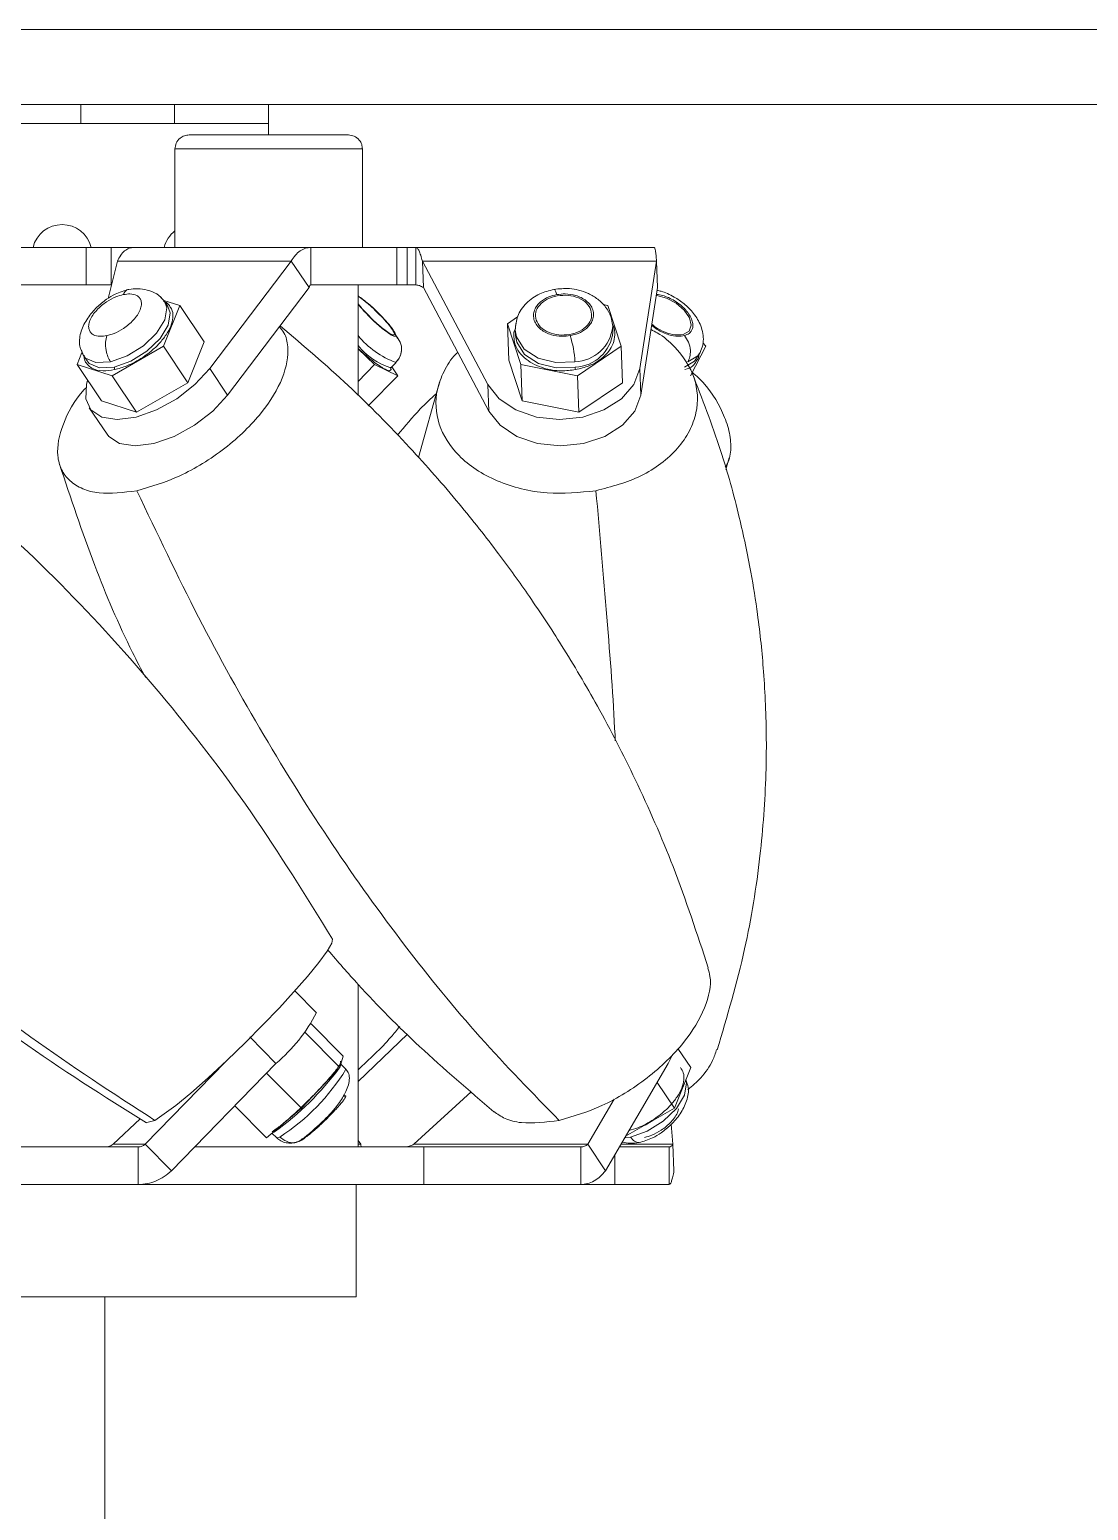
# Model space of a CAD drawing. Header units: millimetres. Extents: x -529 to 1738, y -425 to 849.
# Drawn here: x 155.2 to 183.43, y 768.05 to 807.54 of the extents above; entities that cross this region are included whole.
import ezdxf

# ---------------------------------------------------------------- set-up
doc = ezdxf.new("R2010")
doc.units = ezdxf.units.MM

msp = doc.modelspace()

# ---------------------------------------------------------------- linework, layer by layer
at = {"color": 7, "linetype": 'Continuous', "lineweight": 15}
for p, q in [((289.065, 807.541), (129.065, 807.541)), ((289.065, 805.541), (129.065, 805.541)), ((156.565, 805.041), (156.565, 805.541)), ((159.065, 805.541), (159.065, 805.041)), ((161.565, 805.041), (161.565, 805.541)), ((154.065, 805.041), (156.565, 805.041)), ((156.565, 805.041), (159.065, 805.041)), ((159.065, 805.041), (161.565, 805.041)), ((161.565, 805.041), (161.565, 804.732)), ((159.073, 804.357), (159.073, 801.732)), ((159.073, 804.357), (164.073, 804.357)), ((164.073, 801.732), (164.073, 804.357)), ((152.062, 801.732), (156.702, 801.732)), ((156.702, 801.732), (156.702, 800.732)), ((156.702, 801.732), (157.372, 801.732)), ((157.372, 801.732), (157.372, 800.732)), ((157.372, 801.732), (157.978, 801.732)), ((157.976, 801.732), (162.698, 801.732)), ((162.698, 801.732), (162.698, 800.732)), ((162.698, 801.732), (164.987, 801.732)), ((164.987, 800.732), (164.987, 801.732)), ((165.262, 801.732), (164.987, 801.732)), ((165.262, 801.732), (165.262, 800.732)), ((165.262, 801.732), (165.498, 801.732)), ((165.498, 801.732), (171.859, 801.732)), ((165.498, 801.732), (165.498, 800.732)), ((157.537, 801.366), (157.289, 800.371)), ((162.174, 801.366), (157.537, 801.366)), ((160, 798.503), (162.174, 801.366)), ((162.174, 801.366), (162.649, 800.659)), ((171.919, 801.366), (165.672, 801.366)), ((165.672, 801.366), (167.417, 798.075)), ((165.699, 800.659), (165.672, 801.366)), ((171.471, 798.503), (171.919, 801.366)), ((171.919, 801.366), (171.946, 800.659)), ((152.062, 800.732), (156.702, 800.732)), ((156.702, 800.732), (157.372, 800.732)), ((160.474, 797.796), (162.649, 800.659)), ((162.698, 800.732), (164.987, 800.732)), ((163.957, 797.783), (163.957, 800.732)), ((165.262, 800.732), (164.987, 800.732)), ((165.262, 800.732), (165.498, 800.732)), ((165.699, 800.659), (167.443, 797.368)), ((171.497, 797.796), (171.946, 800.659)), ((159.199, 800.182), (158.764, 799.095)), ((158.777, 800.319), (159.199, 800.182)), ((158.887, 800.156), (158.793, 800.297)), ((159.85, 799.212), (159.199, 800.182)), ((170.493, 800.207), (170.618, 800.182)), ((170.618, 800.182), (170.973, 799.095)), ((167.939, 799.697), (168.212, 799.883)), ((165.01, 799.31), (164.956, 799.404)), ((168.294, 798.61), (167.939, 799.697)), ((167.974, 798.728), (167.939, 799.697)), ((168.15, 799.525), (168.155, 799.384)), ((170.748, 799.621), (170.747, 799.643)), ((170.754, 799.48), (170.748, 799.621)), ((156.463, 798.61), (156.592, 798.931)), ((156.573, 799.007), (156.633, 798.849)), ((158.764, 799.095), (157.396, 798.309)), ((159.414, 798.125), (158.764, 799.095)), ((159.85, 799.212), (159.414, 798.125)), ((164.397, 798.61), (163.957, 799.028)), ((170.973, 799.095), (169.811, 798.309)), ((171.009, 798.125), (170.973, 799.095)), ((173.232, 799.095), (172.819, 798.309)), ((173.151, 799.184), (173.232, 799.095)), ((157.396, 798.309), (156.463, 798.61)), ((157.114, 797.641), (156.463, 798.61)), ((156.633, 798.849), (156.728, 798.707)), ((163.957, 798.16), (164.397, 798.61)), ((165.013, 798.309), (164.397, 798.61)), ((164.824, 798.535), (164.841, 798.472)), ((164.831, 798.523), (164.969, 798.664)), ((164.853, 798.546), (165.013, 798.309)), ((168.33, 797.641), (167.974, 798.728)), ((169.811, 798.309), (168.294, 798.61)), ((168.33, 797.641), (168.294, 798.61)), ((172.933, 798.701), (172.969, 798.751)), ((172.969, 798.751), (173.056, 798.893)), ((156.744, 798.191), (156.715, 798.075)), ((158.046, 797.339), (157.396, 798.309)), ((160, 798.503), (160.474, 797.796)), ((164.229, 797.508), (165.013, 798.309)), ((164.841, 798.472), (164.821, 798.46)), ((164.826, 798.512), (164.829, 798.521)), ((166.129, 798.139), (165.568, 796.126)), ((169.847, 797.339), (169.811, 798.309)), ((171.471, 798.503), (171.497, 797.796)), ((159.414, 798.125), (158.046, 797.339)), ((167.443, 797.368), (167.417, 798.075)), ((171.009, 798.125), (169.847, 797.339)), ((156.788, 797.458), (157.262, 796.751)), ((158.046, 797.339), (157.114, 797.641)), ((169.847, 797.339), (168.33, 797.641)), ((173.765, 795.813), (173.858, 796.117)), ((163.957, 777.741), (163.957, 782.078)), ((162.849, 781.323), (162.269, 781.908)), ((163.469, 779.86), (162.53, 780.808)), ((162.702, 781.026), (163.558, 780.161)), ((161.768, 779.97), (161.068, 780.677)), ((163.957, 779.484), (165.273, 780.75)), ((172.828, 779.86), (172.488, 780.367)), ((160.423, 780.015), (158.279, 777.814)), ((161.768, 779.97), (158.979, 777.107)), ((163.469, 779.86), (163.558, 780.161)), ((172.224, 779.97), (170.558, 777.107)), ((172.33, 780.179), (172.224, 779.97)), ((161.517, 779.712), (162.447, 778.773)), ((162.447, 778.773), (163.469, 779.86)), ((163.634, 779.812), (163.496, 779.951)), ((172.393, 778.773), (172.828, 779.86)), ((165.447, 777.814), (166.973, 779.212)), ((166.926, 779.169), (166.959, 779.224)), ((171.929, 779.463), (172.393, 778.773)), ((160.667, 778.84), (161.513, 777.987)), ((170.786, 779.02), (170.084, 777.814)), ((157.421, 777.814), (158.145, 778.492)), ((158.541, 778.45), (158.325, 778.397)), ((161.513, 777.987), (162.447, 778.773)), ((171.093, 778.026), (172.393, 778.773)), ((171.82, 778.444), (171.615, 778.326)), ((161.66, 778.111), (161.787, 777.982)), ((161.733, 778.148), (161.672, 778.121)), ((172.311, 778.347), (172.355, 777.814)), ((158.091, 777.741), (153.137, 777.741)), ((158.279, 777.814), (157.421, 777.814)), ((158.091, 776.741), (158.091, 777.741)), ((158.979, 777.107), (158.279, 777.814)), ((165.715, 777.741), (159.597, 777.741)), ((163.957, 777.915), (164.028, 777.814)), ((170.084, 777.814), (165.447, 777.814)), ((165.715, 776.741), (165.715, 777.741)), ((169.897, 777.741), (165.715, 777.741)), ((169.897, 776.741), (169.897, 777.741)), ((170.558, 777.107), (170.084, 777.814)), ((172.255, 777.741), (170.927, 777.741)), ((172.255, 776.741), (172.255, 777.741)), ((172.381, 777.107), (172.355, 777.814)), ((170.802, 776.741), (170.802, 777.525)), ((158.091, 776.741), (153.137, 776.741)), ((165.715, 776.741), (158.091, 776.741)), ((163.907, 773.741), (163.907, 776.741)), ((169.897, 776.741), (165.715, 776.741)), ((170.802, 776.741), (169.897, 776.741)), ((172.255, 776.741), (170.802, 776.741)), ((163.907, 773.741), (137.155, 773.741)), ((157.207, 766.041), (157.207, 773.741))]:
    msp.add_line(p, q, dxfattribs=at)
at = {"color": 8, "linetype": 'Continuous', "lineweight": 15}
for p, q in [((161.733, 778.148), (161.717, 778.159)), ((161.873, 778.007), (161.787, 777.982)), ((171.222, 778.007), (171.068, 777.983)), ((164.028, 777.814), (163.957, 777.814)), ((172.355, 777.814), (170.97, 777.814))]:
    msp.add_line(p, q, dxfattribs=at)
at = {"color": 8, "linetype": 'Continuous', "lineweight": 15, "flags": 128}
for points in [[(157.356, 798.683), (157.8, 798.838), (158.23, 799.105), (158.581, 799.444), (158.8, 799.802), (158.854, 800.125), (158.793, 800.297)], [(157.451, 798.541), (157.894, 798.697), (158.325, 798.964), (158.676, 799.303), (158.895, 799.661), (158.949, 799.984), (158.887, 800.156)], [(171.913, 800.453), (171.925, 800.453), (172.186, 800.383), (172.443, 800.246), (172.657, 800.059), (172.799, 799.852), (172.84, 799.657), (172.783, 799.501), (172.628, 799.413), (172.628, 799.413)], [(168.15, 799.525), (168.183, 799.344), (168.39, 799.021), (168.759, 798.781), (169.233, 798.663), (169.74, 798.683)], [(168.155, 799.384), (168.188, 799.202), (168.396, 798.879), (168.765, 798.64), (169.239, 798.521), (169.745, 798.541)], [(156.633, 798.849), (156.692, 798.781), (156.967, 798.663), (157.356, 798.683)], [(156.728, 798.707), (156.786, 798.64), (157.062, 798.521), (157.451, 798.541)], [(172.663, 798.541), (172.929, 798.697), (172.933, 798.701)], [(172.75, 798.683), (173.016, 798.838), (173.056, 798.893)], [(172.699, 779.539), (172.72, 779.45), (172.666, 779.126), (172.447, 778.768), (172.095, 778.43), (171.665, 778.162), (171.222, 778.007)]]:
    msp.add_lwpolyline(points, dxfattribs=at)
at = {"color": 7, "linetype": 'Continuous', "lineweight": 15, "flags": 128}
for points in [[(158.793, 800.297), (158.734, 800.364), (158.698, 800.394)], [(168.174, 799.724), (168.168, 799.702), (168.15, 799.525)], [(156.715, 798.075), (156.694, 797.696), (156.834, 797.398), (157.123, 797.208), (157.536, 797.143), (158.036, 797.208), (158.58, 797.398), (159.119, 797.695), (159.607, 798.075), (160, 798.503)], [(167.417, 798.075), (167.717, 797.696), (168.164, 797.398), (168.718, 797.208), (169.33, 797.143), (169.947, 797.208), (170.515, 797.398), (170.984, 797.695), (171.312, 798.075), (171.471, 798.503)], [(160.474, 797.796), (160.081, 797.368), (159.593, 796.988), (159.054, 796.691), (158.51, 796.501), (158.01, 796.436), (157.598, 796.501), (157.309, 796.691), (157.262, 796.751)], [(171.497, 797.796), (171.338, 797.368), (171.01, 796.988), (170.541, 796.691), (169.973, 796.501), (169.356, 796.436), (168.744, 796.501), (168.19, 796.691), (167.743, 796.988), (167.443, 797.368)], [(163.271, 783.285), (163.271, 783.285), (163.255, 783.173), (163.134, 782.962), (162.914, 782.659), (162.612, 782.289), (161.86, 781.453), (160.958, 780.531), (160.456, 780.046), (159.958, 779.584), (159.494, 779.176), (159.094, 778.844), (158.541, 778.45), (158.541, 778.45)], [(163.496, 779.951), (163.497, 779.949), (163.475, 779.879)]]:
    msp.add_lwpolyline(points, dxfattribs=at)
at = {"color": 7, "linetype": 'Continuous', "lineweight": 15}
for centre, radius, start, end in [((156.065, 801.541), 0.8, 13.8143, 166.1857), ((159.565, 801.541), 0.8, 127.8786, 166.1857), ((166.783, 798.511), 2.962, 3.3236, 17.0329), ((158.973, 783.312), 4.356, 309.9092, 332.8347), ((157.102, 784.57), 7.917, 305.7942, 323.338)]:
    msp.add_arc(centre, radius, start, end, dxfattribs=at)
at = {"color": 8, "linetype": 'Continuous', "lineweight": 15}
for centre, radius, start, end in [((165.765, 800.854), 2.33, 219.0927, 250.0321), ((169.709, 799.727), 1.044, 271.6931, 354.1876), ((169.715, 799.585), 1.044, 271.6931, 354.1876), ((165.347, 800.229), 1.782, 218.7481, 253.1795), ((158.682, 782.88), 5.825, 303.2218, 328.2261)]:
    msp.add_arc(centre, radius, start, end, dxfattribs=at)
at = {"color": 7, "linetype": 'Continuous', "lineweight": 15}
for points, knots in [([(159.073, 804.357), (159.08, 804.41), (159.094, 804.521), (159.195, 804.646), (159.321, 804.72), (159.407, 804.728), (159.448, 804.732)], [0, 0, 0, 0, 0.270261, 0.562429, 0.789736, 1, 1, 1, 1]), ([(163.698, 804.732), (163.682, 804.732), (163.644, 804.732), (163.356, 804.732), (162.973, 804.732), (162.574, 804.732), (162.097, 804.732), (161.573, 804.732), (161.05, 804.732), (160.573, 804.732), (160.174, 804.732), (159.791, 804.732), (159.503, 804.732), (159.465, 804.732), (159.448, 804.732)], [0, 0, 0, 0, 0.0903184, 0.2045632, 0.2714199, 0.3439362, 0.4207855, 0.5, 0.5792145, 0.6560638, 0.7285801, 0.7954368, 0.9096816, 1, 1, 1, 1]), ([(163.698, 804.732), (163.752, 804.725), (163.862, 804.711), (163.988, 804.61), (164.061, 804.484), (164.069, 804.398), (164.073, 804.357)], [0, 0, 0, 0, 0.270261, 0.562429, 0.789736, 1, 1, 1, 1]), ([(157.843, 800.612), (157.722, 800.577), (157.521, 800.519), (157.232, 800.345), (156.972, 800.132), (156.724, 799.839), (156.552, 799.491), (156.498, 799.132), (156.59, 798.94), (156.636, 798.845)], [0, 0, 0, 0, 0.153948, 0.255498, 0.376753, 0.517758, 0.6746, 0.838949, 1, 1, 1, 1]), ([(158.79, 800.301), (158.73, 800.369), (158.616, 800.498), (158.356, 800.601), (158.093, 800.642), (157.921, 800.621), (157.843, 800.612)], [0, 0, 0, 0, 0.306256, 0.575557, 0.805929, 1, 1, 1, 1]), ([(169.182, 800.613), (169.052, 800.579), (168.775, 800.508), (168.426, 800.257), (168.186, 799.919), (168.162, 799.654), (168.15, 799.529)], [0, 0, 0, 0, 0.230489, 0.492668, 0.760254, 1, 1, 1, 1]), ([(170.749, 799.617), (170.737, 799.71), (170.713, 799.896), (170.569, 800.148), (170.362, 800.356), (170.111, 800.506), (169.85, 800.596), (169.538, 800.651), (169.318, 800.627), (169.182, 800.613)], [0, 0, 0, 0, 0.145459, 0.293542, 0.438636, 0.575792, 0.701548, 0.814199, 1, 1, 1, 1]), ([(173.053, 798.888), (173.084, 798.949), (173.148, 799.072), (173.173, 799.28), (173.15, 799.488), (173.066, 799.738), (172.902, 799.995), (172.657, 800.236), (172.373, 800.425), (172.118, 800.552), (171.968, 800.578), (171.934, 800.584)], [0, 0, 0, 0, 0.099967, 0.200123, 0.297337, 0.388965, 0.548326, 0.673599, 0.80208, 0.955066, 1, 1, 1, 1]), ([(157.256, 799.379), (157.195, 799.37), (157.055, 799.349), (156.911, 799.387), (156.82, 799.458), (156.775, 799.543), (156.766, 799.654), (156.8, 799.784), (156.874, 799.923), (156.982, 800.059), (157.109, 800.18), (157.28, 800.306), (157.483, 800.417), (157.63, 800.457), (157.695, 800.474)], [0, 0, 0, 0, 0.090318, 0.204563, 0.27142, 0.343936, 0.420786, 0.5, 0.579214, 0.656064, 0.72858, 0.795437, 0.909682, 1, 1, 1, 1]), ([(157.695, 800.474), (157.757, 800.483), (157.896, 800.504), (158.04, 800.466), (158.131, 800.395), (158.176, 800.31), (158.185, 800.2), (158.152, 800.069), (158.077, 799.93), (157.97, 799.794), (157.842, 799.673), (157.672, 799.547), (157.468, 799.436), (157.321, 799.396), (157.256, 799.379)], [0, 0, 0, 0, 0.090318, 0.204563, 0.27142, 0.343936, 0.420786, 0.5, 0.579214, 0.656064, 0.72858, 0.795437, 0.909682, 1, 1, 1, 1]), ([(158.768, 800.287), (158.781, 800.285), (158.854, 800.269), (158.911, 800.215), (158.94, 800.157), (158.947, 800.143)], [0, 0, 0, 0, 0.137995, 0.799106, 1, 1, 1, 1]), ([(169.615, 799.379), (169.54, 799.37), (169.37, 799.349), (169.144, 799.387), (168.959, 799.458), (168.825, 799.543), (168.717, 799.654), (168.649, 799.784), (168.629, 799.923), (168.656, 800.059), (168.723, 800.18), (168.843, 800.306), (169.021, 800.417), (169.185, 800.457), (169.257, 800.474)], [0, 0, 0, 0, 0.090318, 0.204563, 0.27142, 0.343936, 0.420786, 0.5, 0.579214, 0.656064, 0.72858, 0.795437, 0.909682, 1, 1, 1, 1]), ([(168.706, 799.794), (168.693, 799.864), (168.669, 800.003), (168.788, 800.202), (168.986, 800.367), (169.174, 800.416), (169.268, 800.44)], [0, 0, 0, 0, 0.250007, 0.500001, 0.750007, 1, 1, 1, 1]), ([(169.257, 800.474), (169.332, 800.483), (169.502, 800.504), (169.729, 800.466), (169.913, 800.395), (170.048, 800.31), (170.156, 800.2), (170.224, 800.069), (170.244, 799.93), (170.216, 799.794), (170.149, 799.673), (170.029, 799.547), (169.851, 799.436), (169.688, 799.396), (169.615, 799.379)], [0, 0, 0, 0, 0.090318, 0.204563, 0.27142, 0.343936, 0.420786, 0.5, 0.579214, 0.656064, 0.72858, 0.795437, 0.909682, 1, 1, 1, 1]), ([(169.268, 800.44), (169.367, 800.451), (169.564, 800.472), (169.843, 800.393), (170.071, 800.256), (170.135, 800.125), (170.167, 800.059)], [0, 0, 0, 0, 0.250007, 0.500001, 0.750007, 1, 1, 1, 1]), ([(163.271, 783.286), (162.565, 784.429), (161.164, 786.7), (158.726, 789.858), (156.067, 792.791), (153.159, 795.479), (150.024, 797.947), (147.766, 799.371), (146.629, 800.088)], [0, 0, 0, 0, 0.168623, 0.334903, 0.5, 0.665097, 0.831378, 1, 1, 1, 1]), ([(164.408, 800.059), (164.479, 799.989), (164.621, 799.851), (164.794, 799.65), (164.911, 799.489), (164.939, 799.401), (164.892, 799.385), (164.76, 799.459), (164.577, 799.597), (164.434, 799.728), (164.362, 799.794)], [0, 0, 0, 0, 0.124939, 0.24999, 0.374878, 0.49999, 0.624878, 0.74999, 0.874939, 1, 1, 1, 1]), ([(170.167, 800.059), (170.179, 799.989), (170.204, 799.851), (170.085, 799.65), (169.885, 799.489), (169.608, 799.401), (169.307, 799.385), (169.03, 799.459), (168.801, 799.597), (168.737, 799.728), (168.706, 799.794)], [0, 0, 0, 0, 0.124939, 0.24999, 0.374878, 0.49999, 0.624878, 0.74999, 0.874939, 1, 1, 1, 1]), ([(157.256, 799.379), (157.241, 799.324), (157.209, 799.21), (157.227, 799), (157.28, 798.814), (157.332, 798.725), (157.356, 798.683)], [0, 0, 0, 0, 0.270261, 0.562429, 0.789736, 1, 1, 1, 1]), ([(158.058, 795.244), (158.438, 795.353), (159.022, 795.521), (159.82, 795.962), (160.411, 796.368), (160.943, 796.831), (161.518, 797.461), (162.005, 798.263), (162.122, 798.981), (162.026, 799.418), (161.902, 799.565), (161.858, 799.617)], [0, 0, 0, 0, 0.166323, 0.255857, 0.347292, 0.438726, 0.528261, 0.694584, 0.860907, 0.950441, 1, 1, 1, 1]), ([(173.298, 782.516), (173, 783.421), (172.44, 785.119), (171.419, 787.449), (170.409, 789.414), (169.452, 791.035), (168.564, 792.384), (167.657, 793.642), (166.6, 794.982), (165.27, 796.491), (163.691, 798.098), (162.499, 799.115), (161.891, 799.634)], [0, 0, 0, 0, 0.138314, 0.259631, 0.364782, 0.454281, 0.528406, 0.595521, 0.676426, 0.772363, 0.883772, 1, 1, 1, 1]), ([(164.963, 799.379), (165.008, 799.324), (165.102, 799.21), (165.129, 799), (165.083, 798.814), (165.012, 798.725), (164.978, 798.683)], [0, 0, 0, 0, 0.270261, 0.562429, 0.789736, 1, 1, 1, 1]), ([(168.114, 799.344), (168.111, 799.361), (168.099, 799.424), (168.12, 799.487), (168.135, 799.534)], [0, 0, 0, 0, 0.258415, 1, 1, 1, 1]), ([(170.301, 795.244), (170.718, 795.353), (171.36, 795.521), (172.054, 795.962), (172.497, 796.368), (172.813, 796.831), (173.041, 797.461), (173.004, 798.264), (172.535, 798.979), (172.072, 799.389), (171.827, 799.513), (171.771, 799.542)], [0, 0, 0, 0, 0.170166, 0.26177, 0.355317, 0.448865, 0.540469, 0.710635, 0.880801, 0.972405, 1, 1, 1, 1]), ([(170.736, 799.702), (170.749, 799.679), (170.803, 799.584), (170.804, 799.479), (170.805, 799.399)], [0, 0, 0, 0, 0.234895, 1, 1, 1, 1]), ([(172.659, 799.379), (172.699, 799.324), (172.782, 799.21), (172.827, 799), (172.814, 798.814), (172.771, 798.725), (172.75, 798.683)], [0, 0, 0, 0, 0.270261, 0.562429, 0.789736, 1, 1, 1, 1]), ([(164.956, 798.656), (164.996, 798.7), (165.077, 798.788), (165.102, 798.915), (165.115, 798.978)], [0, 0, 0, 0, 0.4964035, 1, 1, 1, 1]), ([(166.615, 798.931), (166.598, 798.916), (166.433, 798.766), (166.236, 798.429), (165.996, 797.805), (166.042, 797.002), (166.498, 796.278), (167.091, 795.796), (167.657, 795.493), (168.301, 795.283), (169.19, 795.128), (169.864, 795.198), (170.301, 795.244)], [0, 0, 0, 0, 0.009471, 0.096399, 0.181521, 0.339647, 0.497773, 0.582895, 0.669824, 0.756752, 0.841874, 1, 1, 1, 1]), ([(156.737, 798.609), (156.705, 798.653), (156.654, 798.722), (156.653, 798.819), (156.652, 798.855)], [0, 0, 0, 0, 0.629681, 1, 1, 1, 1]), ([(157.461, 798.472), (157.463, 798.477), (157.466, 798.489), (157.464, 798.51), (157.459, 798.528), (157.453, 798.537), (157.451, 798.541)], [0, 0, 0, 0, 0.270261, 0.562429, 0.789736, 1, 1, 1, 1]), ([(169.758, 798.472), (169.756, 798.477), (169.753, 798.489), (169.749, 798.51), (169.746, 798.528), (169.746, 798.537), (169.745, 798.541)], [0, 0, 0, 0, 0.270261, 0.562429, 0.789736, 1, 1, 1, 1]), ([(173.045, 798.876), (173.045, 798.849), (173.043, 798.779), (172.999, 798.731), (172.971, 798.701)], [0, 0, 0, 0, 0.375332, 1, 1, 1, 1]), ([(173.749, 795.873), (173.77, 795.904), (173.867, 796.046), (173.912, 796.372), (173.874, 796.831), (173.638, 797.458), (173.313, 798.023), (172.928, 798.35), (172.868, 798.401)], [0, 0, 0, 0, 0.052706, 0.237185, 0.421664, 0.60231, 0.937884, 1, 1, 1, 1]), ([(173.533, 780.331), (173.798, 781.22), (174.295, 782.889), (174.695, 785.389), (174.857, 787.576), (174.846, 789.222), (174.778, 790.38), (174.706, 791.182), (174.599, 792.067), (174.421, 793.194), (174.109, 794.662), (173.614, 796.456), (173.133, 797.698), (172.87, 798.378)], [0, 0, 0, 0, 0.1541367, 0.289643, 0.4073751, 0.5054703, 0.5524261, 0.5927918, 0.6344701, 0.6953237, 0.7762175, 0.8775384, 1, 1, 1, 1]), ([(156.717, 798.008), (156.696, 797.985), (156.398, 797.663), (156.037, 797), (155.898, 796.278), (156.03, 795.796), (156.255, 795.493), (156.599, 795.283), (157.159, 795.128), (157.704, 795.198), (158.058, 795.244)], [0, 0, 0, 0, 0.0145449, 0.2049299, 0.3953148, 0.4978024, 0.6024649, 0.7071274, 0.809615, 1, 1, 1, 1]), ([(166.044, 797.833), (165.899, 797.7), (165.53, 797.357), (165.206, 796.962), (165.009, 796.721)], [0, 0, 0, 0, 0.391167, 1, 1, 1, 1]), ([(155.994, 795.954), (156.294, 795.05), (156.858, 793.354), (157.661, 791.458), (158.169, 790.487), (158.284, 790.266)], [0, 0, 0, 0, 0.468589, 0.879595, 1, 1, 1, 1]), ([(141.67, 795.185), (142.375, 794.041), (143.777, 791.77), (146.215, 788.612), (148.874, 785.679), (151.782, 782.991), (154.917, 780.523), (157.175, 779.099), (158.312, 778.382)], [0, 0, 0, 0, 0.1686225, 0.334903, 0.5, 0.6650971, 0.8313775, 1, 1, 1, 1]), ([(141.906, 795.244), (142.632, 794.106), (144.074, 791.847), (146.543, 788.7), (149.212, 785.771), (152.107, 783.083), (155.208, 780.607), (157.425, 779.172), (158.541, 778.45)], [0, 0, 0, 0, 0.168623, 0.334904, 0.5, 0.665096, 0.831377, 1, 1, 1, 1]), ([(158.058, 795.244), (158.598, 794.106), (159.672, 791.847), (161.423, 788.7), (163.258, 785.771), (165.189, 783.083), (167.209, 780.607), (168.613, 779.172), (169.32, 778.45)], [0, 0, 0, 0, 0.168623, 0.334904, 0.5, 0.665096, 0.831377, 1, 1, 1, 1]), ([(163.153, 782.993), (163.42, 782.684), (164.196, 781.786), (165.66, 780.32), (166.91, 779.251), (167.577, 778.681)], [0, 0, 0, 0, 0.1969378, 0.5712904, 1, 1, 1, 1]), ([(173.282, 782.511), (173.306, 782.439), (173.401, 782.142), (173.257, 781.463), (172.782, 780.668), (172.205, 780.037), (171.673, 779.575), (171.083, 779.168), (170.284, 778.727), (169.7, 778.559), (169.32, 778.45)], [0, 0, 0, 0, 0.058697, 0.240552, 0.422407, 0.520303, 0.620276, 0.720249, 0.818145, 1, 1, 1, 1]), ([(161.666, 778.149), (161.712, 778.179), (161.816, 778.247), (162.042, 778.434), (162.28, 778.647), (162.496, 778.851), (162.728, 779.079), (162.955, 779.314), (163.156, 779.535), (163.316, 779.722), (163.424, 779.863), (163.504, 779.988), (163.493, 780.013), (163.486, 780.028)], [0, 0, 0, 0, 0.099286, 0.224873, 0.298368, 0.378084, 0.462564, 0.549643, 0.636722, 0.721202, 0.800918, 0.874412, 1, 1, 1, 1]), ([(173.518, 780.34), (173.487, 780.241), (173.403, 779.976), (173.145, 779.606), (172.873, 779.371), (172.754, 779.268)], [0, 0, 0, 0, 0.251067, 0.673347, 1, 1, 1, 1]), ([(162.346, 777.874), (162.398, 777.907), (162.505, 777.973), (162.743, 778.171), (162.984, 778.394), (163.21, 778.614), (163.425, 778.869), (163.594, 779.129), (163.693, 779.361), (163.731, 779.54), (163.719, 779.701), (163.661, 779.776), (163.633, 779.813)], [0, 0, 0, 0, 0.117671, 0.239963, 0.350494, 0.437434, 0.537686, 0.66948, 0.746868, 0.829682, 0.915177, 1, 1, 1, 1]), ([(171.182, 778.178), (171.261, 778.2), (171.479, 778.261), (171.791, 778.434), (172.078, 778.647), (172.294, 778.851), (172.475, 779.079), (172.601, 779.314), (172.657, 779.534), (172.645, 779.724), (172.584, 779.816), (172.554, 779.861)], [0, 0, 0, 0, 0.092636, 0.255048, 0.350093, 0.453183, 0.562434, 0.675046, 0.787659, 0.89691, 1, 1, 1, 1]), ([(171.449, 777.858), (171.57, 777.893), (171.77, 777.951), (172.06, 778.126), (172.319, 778.338), (172.568, 778.631), (172.738, 778.979), (172.793, 779.299), (172.721, 779.459), (172.692, 779.521)], [0, 0, 0, 0, 0.163109, 0.270701, 0.399171, 0.548566, 0.714741, 0.888869, 1, 1, 1, 1]), ([(162.545, 777.996), (162.573, 778.013), (162.635, 778.053), (162.768, 778.164), (162.909, 778.29), (163.038, 778.412), (163.175, 778.547), (163.309, 778.686), (163.429, 778.817), (163.523, 778.927), (163.588, 779.012), (163.633, 779.083), (163.639, 779.121), (163.595, 779.1), (163.576, 779.091)], [0, 0, 0, 0, 0.090318, 0.204563, 0.27142, 0.343936, 0.420786, 0.5, 0.579214, 0.656064, 0.72858, 0.795437, 0.909682, 1, 1, 1, 1]), ([(169.32, 778.45), (168.967, 778.406), (168.424, 778.337), (167.873, 778.479), (167.674, 778.621), (167.581, 778.688)], [0, 0, 0, 0, 0.495445, 0.762152, 1, 1, 1, 1]), ([(162.344, 777.882), (162.371, 777.888), (162.448, 777.905), (162.507, 777.96), (162.545, 777.996)], [0, 0, 0, 0, 0.347239, 1, 1, 1, 1]), ([(161.788, 777.981), (161.823, 777.953), (161.892, 777.896), (162.034, 777.848), (162.19, 777.835), (162.295, 777.861), (162.346, 777.874)], [0, 0, 0, 0, 0.256294, 0.511768, 0.761565, 1, 1, 1, 1]), ([(171.001, 777.868), (171.072, 777.855), (171.213, 777.828), (171.37, 777.848), (171.449, 777.858)], [0, 0, 0, 0, 0.494817, 1, 1, 1, 1])]:
    msp.add_open_spline(points, degree=3, knots=knots, dxfattribs=at)
for points in [[(157.537, 801.366), (157.566, 801.42), (157.622, 801.53), (157.73, 801.643), (157.85, 801.718), (157.934, 801.727), (157.976, 801.732)], [(162.698, 801.732), (162.649, 801.727), (162.551, 801.718), (162.41, 801.643), (162.28, 801.53), (162.21, 801.42), (162.174, 801.366)], [(165.672, 801.366), (165.657, 801.42), (165.627, 801.53), (165.584, 801.643), (165.54, 801.718), (165.512, 801.727), (165.498, 801.732)], [(171.859, 801.732), (171.864, 801.727), (171.873, 801.718), (171.888, 801.643), (171.903, 801.53), (171.914, 801.42), (171.919, 801.366)], [(162.649, 800.659), (162.654, 800.68), (162.666, 800.722), (162.687, 800.728), (162.698, 800.732)], [(165.498, 800.732), (165.531, 800.728), (165.598, 800.722), (165.665, 800.68), (165.699, 800.659)], [(157.218, 777.741), (157.255, 777.744), (157.33, 777.751), (157.391, 777.793), (157.421, 777.814)], [(158.279, 777.814), (158.251, 777.793), (158.196, 777.751), (158.126, 777.744), (158.091, 777.741)], [(164.028, 777.814), (164.032, 777.793), (164.039, 777.751), (164.055, 777.744), (164.063, 777.741)], [(165.175, 777.741), (165.222, 777.744), (165.318, 777.751), (165.404, 777.793), (165.447, 777.814)], [(170.084, 777.814), (170.055, 777.793), (169.998, 777.751), (169.93, 777.744), (169.897, 777.741)], [(172.355, 777.814), (172.338, 777.793), (172.305, 777.751), (172.272, 777.744), (172.255, 777.741)], [(158.091, 776.741), (158.173, 776.745), (158.337, 776.755), (158.574, 776.83), (158.794, 776.943), (158.918, 777.052), (158.979, 777.107)], [(169.897, 776.741), (169.957, 776.745), (170.079, 776.755), (170.254, 776.83), (170.418, 776.943), (170.512, 777.052), (170.558, 777.107)], [(172.255, 776.741), (172.266, 776.745), (172.288, 776.755), (172.319, 776.83), (172.351, 776.943), (172.371, 777.052), (172.381, 777.107)]]:
    msp.add_open_spline(points, degree=3, dxfattribs=at)
at = {"color": 8, "linetype": 'Continuous', "lineweight": 15}
for points, knots in [([(157.843, 800.609), (157.84, 800.61), (157.806, 800.62), (157.75, 800.574), (157.713, 800.507), (157.695, 800.474)], [0, 0, 0, 0, 0.036598, 0.537061, 1, 1, 1, 1]), ([(169.183, 800.604), (169.185, 800.607), (169.193, 800.621), (169.22, 800.575), (169.245, 800.507), (169.257, 800.474)], [0, 0, 0, 0, 0.131349, 0.582592, 1, 1, 1, 1]), ([(158.947, 800.143), (158.968, 800.111), (159.02, 800.03), (159.027, 799.856), (158.973, 799.637), (158.846, 799.402), (158.665, 799.173), (158.45, 798.969), (158.162, 798.756), (157.819, 798.569), (157.571, 798.501), (157.461, 798.472)], [0, 0, 0, 0, 0.0737018, 0.1822055, 0.2940487, 0.4058919, 0.5143956, 0.6167816, 0.7111767, 0.8724792, 1, 1, 1, 1]), ([(163.957, 800.437), (163.978, 800.424), (164.03, 800.391), (164.136, 800.31), (164.267, 800.2), (164.41, 800.069), (164.552, 799.93), (164.679, 799.794), (164.784, 799.673), (164.884, 799.547), (164.956, 799.436), (164.961, 799.396), (164.963, 799.379)], [0, 0, 0, 0, 0.067233, 0.160072, 0.258459, 0.359873, 0.461288, 0.559675, 0.652514, 0.738107, 0.88437, 1, 1, 1, 1]), ([(163.957, 800.418), (163.976, 800.408), (164.035, 800.378), (164.196, 800.254), (164.338, 800.124), (164.408, 800.059)], [0, 0, 0, 0, 0.197575, 0.598798, 1, 1, 1, 1]), ([(164.362, 799.794), (164.292, 799.863), (164.152, 800), (164.01, 800.16), (163.966, 800.224), (163.957, 800.237)], [0, 0, 0, 0, 0.441663, 0.883304, 1, 1, 1, 1]), ([(164.963, 799.379), (164.956, 799.37), (164.94, 799.349), (164.856, 799.387), (164.747, 799.458), (164.635, 799.543), (164.503, 799.654), (164.36, 799.784), (164.219, 799.923), (164.092, 800.058), (164.004, 800.158), (163.966, 800.206), (163.957, 800.219)], [0, 0, 0, 0, 0.119722, 0.27116, 0.359782, 0.455907, 0.557775, 0.662778, 0.767782, 0.86965, 0.965774, 1, 1, 1, 1]), ([(171.917, 800.478), (171.972, 800.472), (172.075, 800.459), (172.241, 800.394), (172.401, 800.311), (172.558, 800.199), (172.695, 800.069), (172.801, 799.93), (172.866, 799.794), (172.891, 799.673), (172.878, 799.547), (172.808, 799.436), (172.705, 799.396), (172.659, 799.379)], [0, 0, 0, 0, 0.088833, 0.165417, 0.248484, 0.336514, 0.427254, 0.517993, 0.606024, 0.689091, 0.765674, 0.896541, 1, 1, 1, 1]), ([(169.758, 798.472), (169.631, 798.456), (169.344, 798.422), (168.962, 798.485), (168.651, 798.606), (168.424, 798.748), (168.243, 798.936), (168.13, 799.14), (168.119, 799.282), (168.114, 799.344)], [0, 0, 0, 0, 0.160509, 0.363538, 0.482352, 0.611223, 0.747796, 0.888571, 1, 1, 1, 1]), ([(170.805, 799.399), (170.795, 799.322), (170.775, 799.173), (170.658, 798.969), (170.457, 798.756), (170.156, 798.569), (169.88, 798.501), (169.758, 798.472)], [0, 0, 0, 0, 0.182633, 0.354969, 0.513854, 0.785358, 1, 1, 1, 1]), ([(172.659, 799.379), (172.605, 799.37), (172.484, 799.349), (172.281, 799.387), (172.09, 799.458), (171.931, 799.54), (171.835, 799.612), (171.787, 799.648)], [0, 0, 0, 0, 0.217067, 0.491638, 0.652318, 0.826601, 1, 1, 1, 1]), ([(172.628, 799.413), (172.557, 799.402), (172.414, 799.381), (172.145, 799.462), (171.923, 799.568), (171.824, 799.66), (171.794, 799.688)], [0, 0, 0, 0, 0.291124, 0.58223, 0.873362, 1, 1, 1, 1]), ([(164.821, 798.46), (164.813, 798.452), (164.789, 798.426), (164.66, 798.486), (164.477, 798.605), (164.288, 798.749), (164.108, 798.898), (163.993, 799.004), (163.957, 799.038)], [0, 0, 0, 0, 0.128391, 0.400126, 0.559147, 0.731629, 0.914418, 1, 1, 1, 1]), ([(157.461, 798.472), (157.357, 798.457), (157.123, 798.423), (156.875, 798.483), (156.774, 798.575), (156.737, 798.609)], [0, 0, 0, 0, 0.3327627, 0.753678, 1, 1, 1, 1]), ([(172.971, 798.701), (172.948, 798.655), (172.892, 798.546), (172.754, 798.499), (172.673, 798.472)], [0, 0, 0, 0, 0.414105, 1, 1, 1, 1]), ([(164.841, 798.472), (164.837, 798.477), (164.827, 798.489), (164.826, 798.503), (164.826, 798.511)], [0, 0, 0, 0, 0.480525, 1, 1, 1, 1]), ([(170.301, 795.244), (170.402, 794.111), (170.602, 791.861), (170.765, 789.651), (170.814, 788.624), (170.816, 788.574)], [0, 0, 0, 0, 0.490924, 0.975027, 1, 1, 1, 1]), ([(165.068, 780.957), (164.99, 780.861), (164.647, 780.437), (164.258, 780.079), (163.957, 779.802)], [0, 0, 0, 0, 0.225027, 1, 1, 1, 1]), ([(171.596, 777.996), (171.661, 778.013), (171.808, 778.053), (172.012, 778.164), (172.182, 778.29), (172.31, 778.412), (172.416, 778.546), (172.485, 778.667), (172.499, 778.734), (172.504, 778.758)], [0, 0, 0, 0, 0.165858, 0.375654, 0.498428, 0.631595, 0.772719, 0.918187, 1, 1, 1, 1]), ([(161.873, 778.007), (161.928, 777.964), (162.043, 777.874), (162.222, 777.841), (162.317, 777.873), (162.344, 777.882)], [0, 0, 0, 0, 0.398683, 0.829681, 1, 1, 1, 1]), ([(171.222, 778.007), (171.258, 777.961), (171.331, 777.87), (171.409, 777.864), (171.449, 777.861)], [0, 0, 0, 0, 0.495091, 1, 1, 1, 1])]:
    msp.add_open_spline(points, degree=3, knots=knots, dxfattribs=at)

doc.saveas('drawing.dxf')
